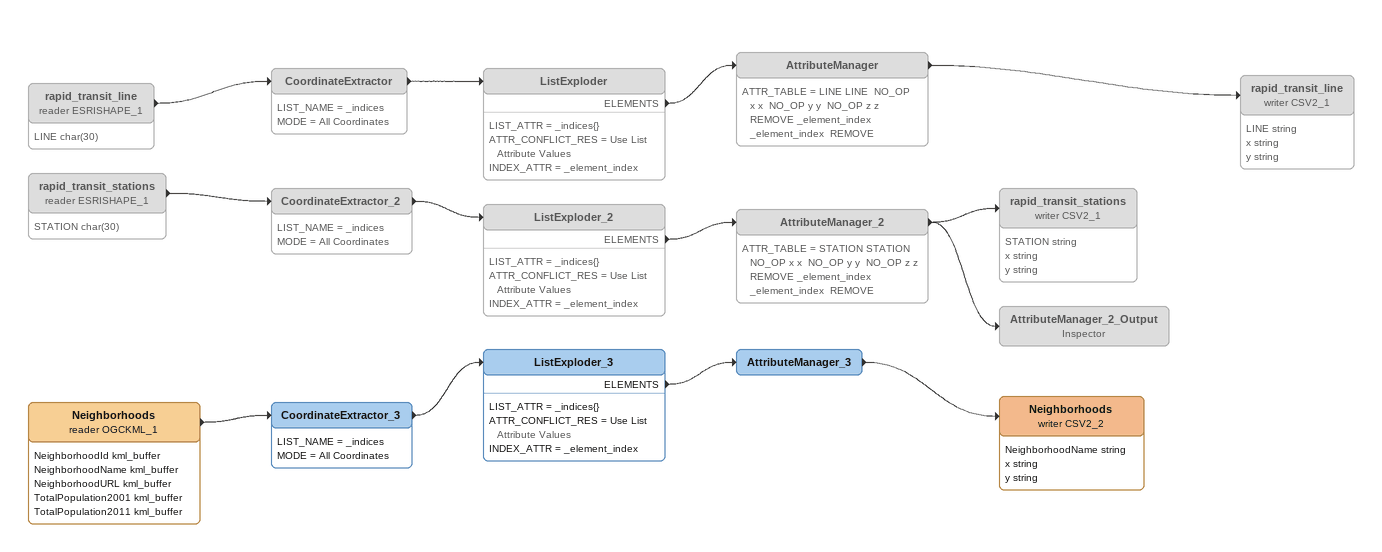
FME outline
rapid_transit_line (reader ESRISHAPE_1) [off]
    attributes: LINE char(30)
    -> CoordinateExtractor
CoordinateExtractor [off]
    LIST_NAME = _indices
    MODE = All Coordinates
    -> ListExploder
ListExploder [off]
    LIST_ATTR = _indices{}
    ATTR_CONFLICT_RES = Use List Attribute Values
    INDEX_ATTR = _element_index
    ELEMENTS -> AttributeManager
AttributeManager [off]
    ATTR_TABLE = LINE LINE  NO_OP x x  NO_OP y y  NO_OP z z  REMOVE _element_index _element_index  REMOVE
    -> rapid_transit_line (writer CSV2_1)
rapid_transit_line (writer CSV2_1) [off]
    attributes: LINE string, x string, y string
rapid_transit_stations (reader ESRISHAPE_1) [off]
    attributes: STATION char(30)
    -> CoordinateExtractor_2
CoordinateExtractor_2 [off]
    LIST_NAME = _indices
    MODE = All Coordinates
    -> ListExploder_2
ListExploder_2 [off]
    LIST_ATTR = _indices{}
    ATTR_CONFLICT_RES = Use List Attribute Values
    INDEX_ATTR = _element_index
    ELEMENTS -> AttributeManager_2
AttributeManager_2 [off]
    ATTR_TABLE = STATION STATION  NO_OP x x  NO_OP y y  NO_OP z z  REMOVE _element_index _element_index  REMOVE
    -> rapid_transit_stations (writer CSV2_1)
    -> AttributeManager_2_Output
rapid_transit_stations (writer CSV2_1) [off]
    attributes: STATION string, x string, y string
AttributeManager_2_Output: Inspector [off]
Neighborhoods (reader OGCKML_1)
    attributes: NeighborhoodId kml_buffer, NeighborhoodName kml_buffer, NeighborhoodURL kml_buffer, TotalPopulation2001 kml_buffer, TotalPopulation2011 kml_buffer
    -> CoordinateExtractor_3
CoordinateExtractor_3
    LIST_NAME = _indices
    MODE = All Coordinates
    -> ListExploder_3
ListExploder_3
    LIST_ATTR = _indices{}
    ATTR_CONFLICT_RES = Use List Attribute Values
    INDEX_ATTR = _element_index
    ELEMENTS -> AttributeManager_3
AttributeManager_3
    -> Neighborhoods (writer CSV2_2)
Neighborhoods (writer CSV2_2)
    attributes: NeighborhoodName string, x string, y string
